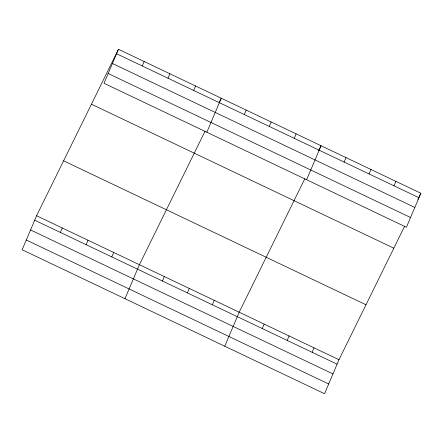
<?xml version="1.0" encoding="UTF-8"?>
<svg xmlns="http://www.w3.org/2000/svg" width="443" height="443" viewBox="0 0 443 443"><rect width="100%" height="100%" fill="white"/><g stroke="black" fill="none" stroke-linecap="round" stroke-linejoin="round"><path stroke-width="0.66" d="M118.458 49.278L104.022 83.284L406.414 227.253L420.85 193.242L118.458 49.278L36.586 215.747L22.15 249.758L324.542 393.722L338.978 359.716L404.642 226.201M60.398 232.442L62.291 227.984M142.269 65.968L144.163 61.511M86.103 244.68L87.991 240.222M167.975 78.206L169.863 73.748M111.802 256.918L113.696 252.46M193.674 90.444L195.568 85.986M124.965 298.704L139.401 264.698L205.059 131.189M206.837 132.236L221.273 98.224L219.169 102.499M162.454 281.034L164.347 276.576M244.326 114.56L246.219 110.102M187.4 292.912L189.294 288.454M269.272 126.438L271.166 121.98M212.347 304.784L214.24 300.326M294.224 138.316L296.112 133.858M224.751 346.216L239.187 312.204L304.85 178.695M306.622 179.742L321.059 145.736L318.661 150.614M262.245 328.54L264.133 324.082M344.117 162.066L346.011 157.608M287.191 340.418L289.085 335.96M369.063 173.944L370.957 169.486M312.138 352.296L314.032 347.838M394.01 185.822L395.904 181.364M417.849 199.344L420.85 193.242M116.564 53.736L418.956 197.7M112.428 63.487L414.82 207.451M108.164 73.532L410.556 217.502M91.441 104.21L393.833 248.18M63.604 160.815L365.996 304.778M36.586 215.747L338.978 359.716M34.692 220.204L337.084 364.174M30.556 229.956L332.948 373.925M26.292 240.006L328.678 383.97"/></g></svg>
